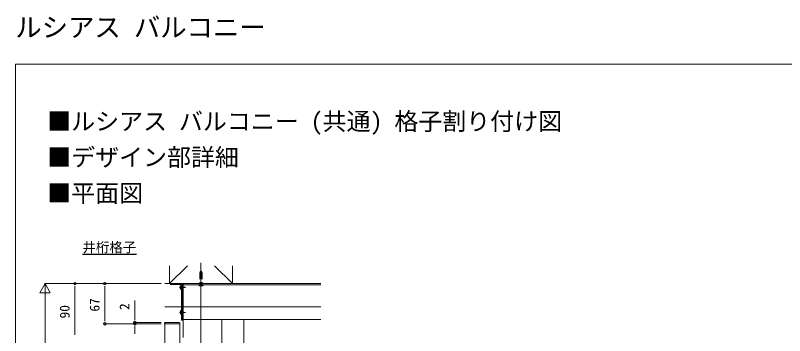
# Model space of a CAD drawing. Units: millimetres, scale not verified. Extents: x -990 to 990, y -1598 to 1604.
# Drawn here: x -990 to 295, y 1069 to 1604 of the extents above; entities that cross this region are included whole.
import ezdxf
from ezdxf.enums import TextEntityAlignment as Align

# ---------------------------------------------------------------- set-up
doc = ezdxf.new("R2010")
doc.units = ezdxf.units.MM
doc.header["$LTSCALE"] = 8
for name, pattern in [('CHAIN2', [12, 9, -1, 1, -1]), ('DASHED1', [1.8, 1.2, -0.6]), ('DASHED3', [4, 3, -1])]:
    doc.linetypes.add(name, pattern=pattern)
for name, color, linetype, lineweight in [('0-0_0', 7, 'Continuous', 9), ('0-2_YKK_ZWAK', 4, 'Continuous', 9), ('0-3_YKK_11', 2, 'Continuous', 9), ('0-4_YKK_12', 3, 'Continuous', 9), ('0-5_YKK_13', 6, 'Continuous', 9)]:
    doc.layers.add(name, color=color, linetype=linetype, lineweight=lineweight)
doc.layers.add('0-1_USER1', color=3, linetype='Continuous')
doc.styles.add('ＭＳ ゴシック', font='')
doc.styles.get('ＭＳ ゴシック').set_extended_font_data('MS Gothic')

msp = doc.modelspace()

# ---------------------------------------------------------------- linework, layer by layer
at = {"layer": '0-0_0'}
msp.add_line((-990, 1522.2), (990, 1522.2), dxfattribs=at)
msp.add_lwpolyline([(990, -1597.8), (-990, -1597.8), (-990, 1522.2)], dxfattribs=at)
at = {"layer": '0-2_YKK_ZWAK', "linetype": 'DASHED1'}
for p, q in [((-681.9, 1172.63), (-681.9, 1156.048)), ((-681.325, 1172.63), (-681.325, 1156.048)), ((-678.675, 1172.63), (-678.675, 1156.048)), ((-678.1, 1172.63), (-678.1, 1156.048)), ((-681.145, 1154.227), (-682.25, 1152.011)), ((-681.9, 1156.048), (-678.1, 1156.048)), ((-681.686, 1154.86), (-681.9, 1156.048)), ((-681.325, 1156.048), (-681.697, 1154.528)), ((-678.388, 1154.448), (-681.612, 1154.448)), ((-681.145, 1154.227), (-680, 1154.836)), ((-678.855, 1154.227), (-680, 1154.836)), ((-678.855, 1154.227), (-677.75, 1152.011)), ((-678.675, 1156.048), (-678.303, 1154.528)), ((-678.314, 1154.86), (-678.1, 1156.048))]:
    msp.add_line(p, q, dxfattribs=at)
at = {"layer": '0-2_YKK_ZWAK', "linetype": 'CHAIN2'}
for p, q in [((-680, 1178.609), (-680, 1150.501)), ((-715.8, 1149.811), (-705.8, 1149.811)), ((-715.8, 1149.311), (-705.8, 1149.311)), ((-715.8, 1107.811), (-705.8, 1107.811))]:
    msp.add_line(p, q, dxfattribs=at)
at = {"layer": '0-2_YKK_ZWAK'}
for p, q in [((-731, 1155.511), (-731, 1154.911)), ((-711.3, 1155.811), (-730.7, 1155.811)), ((-730.7, 1154.611), (-712.6, 1154.611)), ((-714.778, 1150.236), (-713.9, 1150.236)), ((-714.778, 1148.886), (-714.697, 1148.886)), ((-712.3, 1154.311), (-712.3, 1095.111)), ((-712.3, 1153.406), (-712.3, 1146.215)), ((-712.3, 1152.906), (-712.3, 1145.715)), ((-711, 1095.111), (-711, 1155.511)), ((-681.908, 1154.152), (-683.8, 1152.261)), ((-683.8, 1152.261), (-676.2, 1152.261)), ((-678.092, 1154.152), (-676.2, 1152.261)), ((-676.2, 1152.011), (-676.2, 1152.261)), ((-714.778, 1108.236), (-713.9, 1108.236)), ((-712.3, 1111.406), (-712.3, 1104.215)), ((-712, 1094.811), (-711.3, 1094.811)), ((-740.8, 1089.811), (-740.8, 1088.811)), ((-740.8, 1088.811), (-715.2, 1088.811)), ((-739.8, 1090.811), (-716.2, 1090.811)), ((-715.2, 1089.811), (-715.2, 1088.811))]:
    msp.add_line(p, q, dxfattribs=at)
at = {"layer": '0-2_YKK_ZWAK', "linetype": 'DASHED3'}
for p, q in [((-714.266, 1151.861), (-712.451, 1150.956)), ((-714.266, 1147.761), (-712.451, 1148.666)), ((-711.842, 1149.811), (-712.451, 1150.956)), ((-711.842, 1149.811), (-712.451, 1148.666)), ((-714.266, 1109.861), (-712.451, 1108.956)), ((-714.266, 1105.761), (-712.451, 1106.666)), ((-711.842, 1107.811), (-712.451, 1108.956)), ((-711.842, 1107.811), (-712.451, 1106.666))]:
    msp.add_line(p, q, dxfattribs=at)
at = {"layer": '0-2_YKK_ZWAK'}
for points in [[(-714.778, 1149.386), (-713.9, 1149.386), (-713.9, 1150.236)], [(-683.8, 1152.261), (-683.8, 1152.011), (-676.2, 1152.011)], [(-714.778, 1107.386), (-713.9, 1107.386), (-713.9, 1108.236)]]:
    msp.add_lwpolyline(points, dxfattribs=at)
msp.add_lwpolyline([(-711, 1155.811), (-711, 1094.811), (-710, 1094.811), (-710, 1155.811)], close=True, dxfattribs=at)
at = {"layer": '0-2_YKK_ZWAK', "linetype": 'DASHED1'}
for centre, radius, start, end in [((-675.9, 1172.63), 6, 133.10467, 180), ((-673.421, 1172.63), 7.904, 146.3423, 180), ((-684.1, 1172.63), 6, 0, 46.89533), ((-686.579, 1172.63), 7.904, 0, 33.6577), ((-682.474, 1154.718), 0.8, 315, 10.18663), ((-677.526, 1154.718), 0.8, 169.81337, 225)]:
    msp.add_arc(centre, radius, start, end, dxfattribs=at)
at = {"layer": '0-2_YKK_ZWAK'}
for centre, radius, start, end in [((-730.7, 1155.511), 0.3, 90, 180), ((-730.7, 1154.911), 0.3, 180, 270), ((-710.6, 1149.811), 4.2, 117.28096, 174.19227), ((-710.6, 1149.811), 4.2, 185.80773, 242.71904), ((-710.6, 1149.311), 4.2, 185.80773, 242.71904), ((-712.6, 1154.311), 0.3, 0, 90), ((-712.454, 1153.406), 0.154, 0, 117.28096), ((-712.454, 1146.215), 0.154, 242.71904, 0), ((-712.454, 1145.715), 0.154, 242.71904, 0), ((-711.3, 1155.511), 0.3, 0, 90), ((-710.6, 1107.811), 4.2, 117.28096, 174.19227), ((-710.6, 1107.811), 4.2, 185.80773, 242.71904), ((-712.454, 1111.406), 0.154, 0, 117.28096), ((-712.454, 1104.215), 0.154, 242.71904, 0), ((-712, 1095.111), 0.3, 180, 270), ((-711.3, 1095.111), 0.3, 270, 0), ((-739.8, 1089.811), 1, 90, 180), ((-716.2, 1089.811), 1, 0, 90)]:
    msp.add_arc(centre, radius, start, end, dxfattribs=at)
at = {"layer": '0-3_YKK_11'}
for p, q in [((-680, 1190.811), (-680, 557.311)), ((-710, 1155.811), (-710, 1095.811)), ((-710, 1155.811), (-480, 1155.811)), ((-710, 1153.811), (-480, 1153.811)), ((-710, 1095.811), (-710, 1065.811)), ((-710, 1095.811), (-480, 1095.811)), ((-645, 1095.811), (-645, 650.811)), ((-608.5, 1095.811), (-608.5, 750.811)), ((-740.5, 1088.811), (-715.5, 1088.811))]:
    msp.add_line(p, q, dxfattribs=at)
msp.add_lwpolyline([(-740.5, 1088.811), (-740.5, 593.311), (-715.5, 593.311), (-715.5, 1088.811)], dxfattribs=at)
at = {"layer": '0-4_YKK_12'}
for p, q in [((-732.5, 1185.811), (-732.5, 1155.811)), ((-657.5, 1185.811), (-627.5, 1155.811)), ((-627.5, 1185.811), (-627.5, 1155.811)), ((-480, 1155.811), (-740.5, 1155.811)), ((-480, 1116.811), (-740.5, 1116.811))]:
    msp.add_line(p, q, dxfattribs=at)
msp.add_lwpolyline([(-702.5, 1185.811), (-732.5, 1155.811), (-627.5, 1155.811)], dxfattribs=at)
at = {"layer": '0-5_YKK_13'}
for p, q in [((-940.5, 1155.811), (-949.25, 1140.655)), ((-746.5, 1155.811), (-941.5, 1155.811)), ((-940.5, 1155.811), (-931.75, 1140.655)), ((-940.5, 1155.811), (-940.5, 1125.5)), ((-746.5, 1155.811), (-891.5, 1155.811)), ((-890.5, 1151.561), (-890.5, 1147.311)), ((-890.5, 1147.311), (-890.5, 1074.311)), ((-746.5, 1155.811), (-841.5, 1155.811)), ((-840.5, 1151.561), (-840.5, 1147.311)), ((-840.5, 1147.311), (-840.5, 1097.311)), ((-949.25, 1140.655), (-931.75, 1140.655)), ((-940.5, 1138.311), (-940.5, 608.311)), ((-790.5, 1099.311), (-790.5, 1127.811)), ((-840.5, 1093.061), (-840.5, 1097.311)), ((-790.5, 1095.061), (-790.5, 1099.311)), ((-746.5, 1088.811), (-841.5, 1088.811)), ((-746.5, 1090.811), (-791.5, 1090.811)), ((-746.5, 1088.811), (-791.5, 1088.811)), ((-790.5, 1088.811), (-790.5, 1090.811)), ((-790.5, 1084.561), (-790.5, 1080.311)), ((-790.5, 1080.311), (-790.5, 1071.811)), ((-890.5, 1070.061), (-890.5, 1074.311))]:
    msp.add_line(p, q, dxfattribs=at)
for centre, start, end in [((-890.5, 1155.811), 90, 270), ((-890.5, 1155.811), 270, 90), ((-840.5, 1155.811), 90, 270), ((-840.5, 1155.811), 270, 90), ((-790.5, 1090.811), 90, 270), ((-790.5, 1090.811), 270, 90), ((-840.5, 1088.811), 90, 270), ((-840.5, 1088.811), 270, 90), ((-790.5, 1088.811), 90, 270), ((-790.5, 1088.811), 270, 90)]:
    msp.add_arc(centre, 2.125, start, end, dxfattribs=at)

# ---------------------------------------------------------------- texts
at = {"layer": '0-1_USER1', "style": 'ＭＳ ゴシック'}
for s, height, p in [('ルシアス バルコニー', 32.26, (-990, 1558.2)), ('■ルシアス バルコニー (共通) 格子割り付け図', 29.33, (-936.793, 1403.437)), ('■デザイン部詳細', 29.33, (-936.793, 1343.437)), ('■平面図', 29.33, (-936.793, 1283.437)), ('%%U井桁格子', 16.5, (-878.01, 1203.432))]:
    msp.add_text(s, height=height, dxfattribs=at).set_placement(p, align=Align.BOTTOM_LEFT)
at = {"layer": '0-5_YKK_13', "style": 'ＭＳ ゴシック'}
for s, p in [('90', (-894.5, 1097.611)), ('67', (-844.5, 1109.111)), ('2', (-794.5, 1111.811))]:
    msp.add_text(s, height=16.5, rotation=90, dxfattribs=at).set_placement(p, align=Align.BOTTOM_LEFT)

doc.saveas('drawing.dxf')
